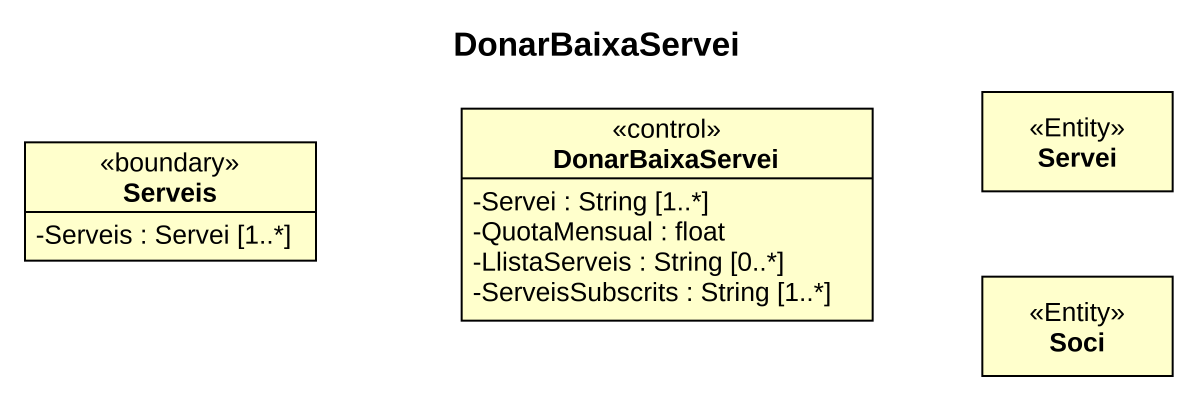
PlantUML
@startuml
title DonarBaixaServei
hide circle
hide empty members
skinparam classAttributeIconSize 0
class DonarBaixaServei <<control>> {
  -Servei : String [1..*]
  -QuotaMensual : float
  -LlistaServeis : String [0..*]
  -ServeisSubscrits : String [1..*]
}
class Servei <<Entity>>
class Serveis <<boundary>> {
  -Serveis : Servei [1..*]
}
class Soci <<Entity>>
@enduml
